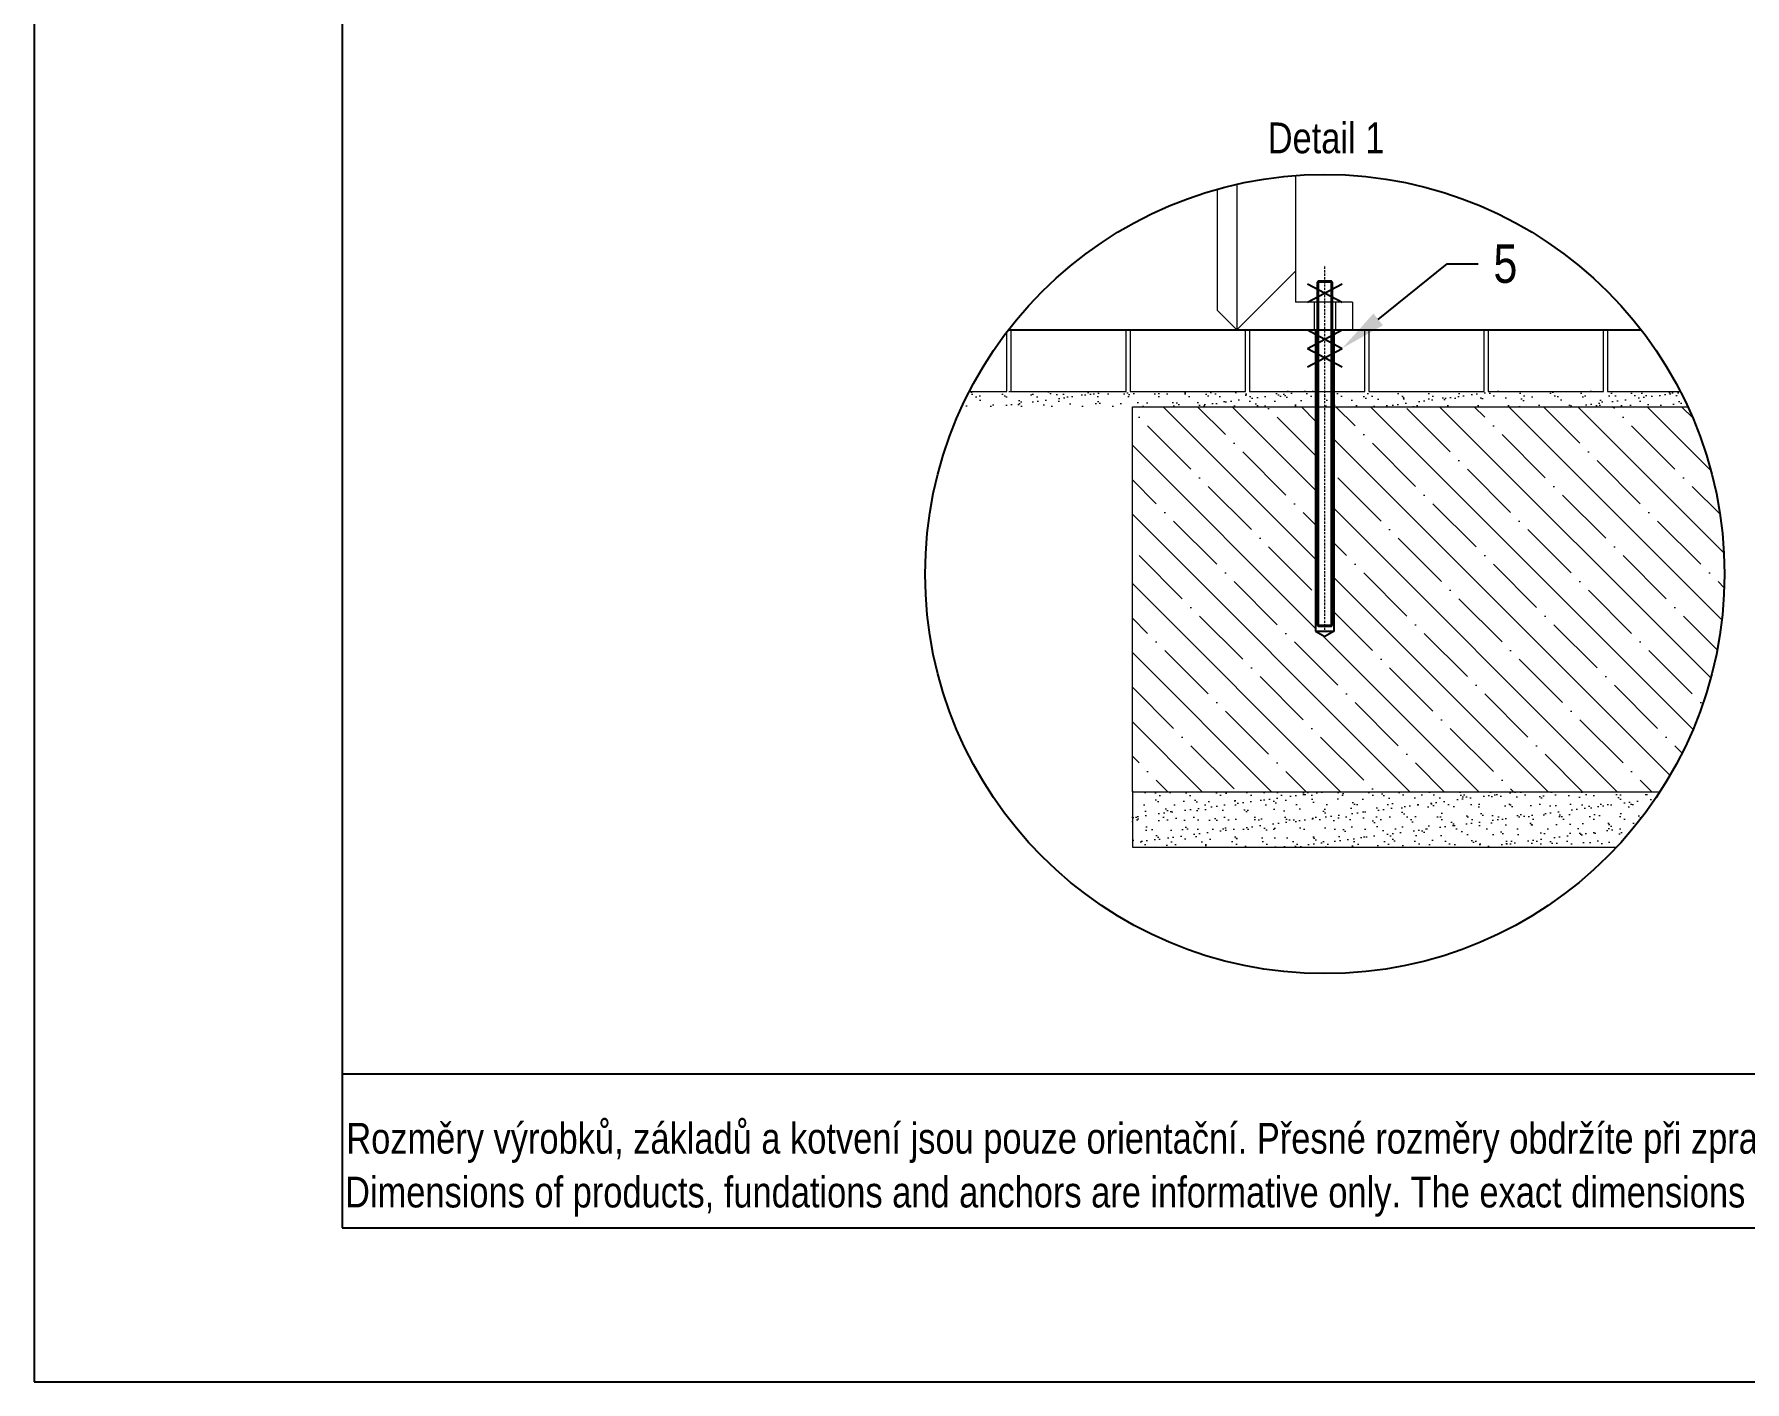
# Model space of a CAD drawing. Header units: millimetres. Extents: x 9253 to 16944, y -1847 to 2353.
# Drawn here: x 11004 to 13226, y -1847 to -96 of the extents above; entities that cross this region are included whole.
import ezdxf
from ezdxf import colors
from ezdxf.entities.mleader import LeaderData, LeaderLine
from ezdxf.lldxf.tags import DXFTag
from ezdxf.math import Vec2, Vec3

# ---------------------------------------------------------------- set-up
doc = ezdxf.new("R2010")
doc.units = ezdxf.units.MM
doc.header["$LTSCALE"] = 0.3
doc.linetypes.add('DashDot', pattern=[15, 9, -3, 0, -3])
doc.layers.add('Nekreslit', color=6, linetype='Continuous', plot=False)
doc.layers.add('POSTAVY ATD', color=8, linetype='Continuous')
doc.layers.add('SRAFY', color=251, linetype='Continuous', lineweight=13)
doc.styles.add('SEACAD_Arial', font='arial.ttf', dxfattribs={"width": 0.8})
tags = doc.linetypes.add('HIDDEN2', pattern=[4.7625, 3.175, -1.5875]).pattern_tags.tags
tags[6:7] = [DXFTag(74, 4), DXFTag(75, 0), DXFTag(340, '0'), DXFTag(46, 0.0), DXFTag(50, 0.0), DXFTag(44, 0.0), DXFTag(45, 0.0)]
tags[4:5] = [DXFTag(74, 4), DXFTag(75, 0), DXFTag(340, '0'), DXFTag(46, 0.0), DXFTag(50, 0.0), DXFTag(44, 0.0), DXFTag(45, 0.0)]

msp = doc.modelspace()

# ---------------------------------------------------------------- hatches: boundary and pattern name
at = {"layer": 'SRAFY'}
h = msp.add_hatch(dxfattribs=at)
h.set_pattern_fill('AR-SAND', color=256, scale=0.5)
h.set_pattern_definition([(37.5, (5614.765, -5794.749), (-0.800016, 24.47066), [0, -19.304, 0, -21.59, 0, -20.6375]), (7.5, (5614.765, -5794.75), (22.47616, 35.84126), [0, -10.414, 0, -17.399, 0, -6.6675]), (327.5, (5599.144, -5794.75), (39.54962, 0.07186), [0, -6.35, 0, -22.86, 0, -29.845]), (317.5, (5599.144, -5794.75), (38.17782, 11.14647), [0, -3.175, 0, -14.986, 0, -17.145])])
edge = h.paths.add_edge_path()
edge.add_arc((12680.7, -797.7), 519.1, 24.7409, 27.2395)
edge.add_line((13142.3, -560.1), (12300.7, -560.1))
edge.add_line((12300.7, -560.1), (12300.7, -580.3))
edge.add_line((12300.7, -580.3), (12430.7, -580.4))
edge.add_line((12430.7, -580.4), (13152.2, -580.4))
edge = h.paths.add_edge_path()
edge.add_arc((12680.7, -797.7), 519.1, 152.7605, 155.2218)
edge.add_line((12209.4, -580.1), (12300.7, -580.3))
edge.add_line((12300.7, -580.3), (12300.7, -560.1))
edge.add_line((12300.7, -560.1), (12219.2, -560.1))
h = msp.add_hatch(dxfattribs=at)
h.set_pattern_fill('ANSI35', color=256, scale=10, angle=90)
h.set_pattern_definition([(135, (731.314, -5095.475), (-44.90128, -44.90128), []), (135, (731.314, -5050.574), (-44.90128, -44.90128), [79.375, -15.875, 0, -15.875])])
edge = h.paths.add_edge_path()
edge.add_arc((12680.7, -797.7), 519.1, 326.9978, 384.7409)
edge.add_line((13152.2, -580.4), (12692.7, -580.4))
edge.add_line((12692.7, -580.4), (12692.7, -871.8))
edge.add_line((12692.7, -871.8), (12680.7, -878.7))
edge.add_line((12680.7, -878.7), (12668.7, -871.8))
edge.add_line((12668.7, -871.8), (12668.7, -580.4))
edge.add_line((12668.7, -580.4), (12430.7, -580.4))
edge.add_line((12430.7, -580.4), (12430.7, -1080.4))
edge.add_line((12430.7, -1080.4), (13116.1, -1080.4))
h = msp.add_hatch(dxfattribs=at)
h.set_pattern_fill('AR-SAND', color=256, scale=0.5)
h.set_pattern_definition([(37.5, (6931.29, -6342.376), (-0.800016, 24.47066), [0, -19.304, 0, -21.59, 0, -20.6375]), (7.5, (6931.29, -6342.376), (22.47616, 35.84126), [0, -10.414, 0, -17.399, 0, -6.6675]), (327.5, (6915.668, -6342.376), (39.54962, 0.07186), [0, -6.35, 0, -22.86, 0, -29.845]), (317.5, (6915.668, -6342.376), (38.17782, 11.14647), [0, -3.175, 0, -14.986, 0, -17.145])])
edge = h.paths.add_edge_path()
edge.add_arc((12680.7, -797.7), 519.1, 316.9192, 326.9983)
edge.add_line((13116.1, -1080.4), (12430.7, -1080.4))
edge.add_line((12430.7, -1080.4), (12430.7, -1152.3))
edge.add_line((12430.7, -1152.3), (13059.9, -1152.3))

# ---------------------------------------------------------------- linework, layer by layer
at = {"lineweight": 15}
for p, q in [((12642.5, -280), (12642.5, -404.1)), ((12540.7, -297.8), (12540.7, -455)), ((12566.2, -291.4), (12566.2, -480.5)), ((12566.2, -480.5), (12642.5, -404.1)), ((12642.5, -404.1), (12642.5, -444.5)), ((12672.3, -416.8), (12672.3, -865.8)), ((12689.1, -865.8), (12689.1, -416.8)), ((12566.2, -480.5), (12540.7, -455)), ((12716.7, -444.5), (12642.5, -444.5)), ((12666.7, -444.5), (12666.7, -480.5)), ((12694.7, -444.5), (12694.7, -480.5)), ((12716.7, -444.5), (12716.7, -480.5)), ((12716.7, -480.5), (12566.2, -480.5))]:
    msp.add_line(p, q, dxfattribs=at)
at = {"linetype": 'DashDot', "lineweight": 9}
msp.add_line((12680.7, -870.3), (12680.7, -396.9), dxfattribs=at)
for p, q in [((12658.2, -420.5), (12703.2, -444.5)), ((12658.2, -444.5), (12703.2, -420.5)), ((12670.7, -418.4), (12670.7, -864.2)), ((12672.3, -416.8), (12689.1, -416.8)), ((12690.7, -864.2), (12690.7, -418.4)), ((12269.8, -480.5), (13091.7, -480.5)), ((12658.2, -480.5), (12703.2, -504.5)), ((12658.2, -504.5), (12703.2, -480.5)), ((12666.7, -480.5), (12694.7, -480.5)), ((12658.2, -504.5), (12703.2, -528.5)), ((12658.2, -528.5), (12703.2, -504.5)), ((12668.7, -871.8), (12680.7, -878.7)), ((12692.7, -871.8), (12680.7, -878.7))]:
    msp.add_line(p, q)
at = {"linetype": 'HIDDEN2'}
for p, q in [((12672.3, -416.8), (12670.7, -418.4)), ((12690.7, -418.4), (12670.7, -418.4)), ((12690.7, -418.4), (12689.1, -416.8)), ((12668.7, -480.5), (12668.7, -680.8)), ((12670.7, -480.5), (12670.7, -480.5)), ((12690.7, -480.5), (12690.7, -480.5)), ((12692.7, -680.8), (12692.7, -480.5)), ((12668.7, -680.8), (12668.7, -871.8)), ((12692.7, -871.8), (12692.7, -680.8)), ((12670.7, -864.2), (12690.7, -864.2)), ((12670.7, -864.2), (12672.3, -865.8)), ((12680.7, -865.8), (12672.3, -865.8)), ((12689.1, -865.8), (12680.7, -865.8)), ((12689.1, -865.8), (12690.7, -864.2)), ((12668.7, -871.8), (12692.7, -871.8))]:
    msp.add_line(p, q, dxfattribs=at)
at = {"linetype": 'Continuous'}
msp.add_circle((12680.7, -797.7), 519.1, dxfattribs=at)
at = {"layer": 'Nekreslit'}
msp.add_line((11404.4, -1447), (15444.4, -1447), dxfattribs=at)
at = {"layer": 'Nekreslit', "color": 3}
msp.add_lwpolyline([(11004.4, -1847), (16944.4, -1847), (16944.4, 2353), (11004.4, 2353)], close=True, dxfattribs=at)
at = {"layer": 'Nekreslit'}
msp.add_lwpolyline([(11404.4, -1647), (15444.4, -1647), (15444.4, 1953), (11404.4, 1953)], close=True, dxfattribs=at)
at = {"layer": 'POSTAVY ATD', "lineweight": 5}
for p, q in [((12267.7, -560.5), (12267.7, -483.2)), ((12422.7, -480.5), (12272.7, -480.5)), ((12272.7, -480.5), (12272.7, -560.5)), ((12422.7, -560.5), (12422.7, -480.5)), ((12577.7, -480.5), (12427.7, -480.5)), ((12427.7, -480.5), (12427.7, -560.5)), ((12577.7, -560.5), (12577.7, -480.5)), ((12582.7, -480.5), (12582.7, -560.5)), ((12582.7, -480.5), (12732.7, -480.5)), ((12732.7, -560.5), (12732.7, -480.5)), ((12737.7, -480.5), (12737.7, -560.5)), ((12737.7, -480.5), (12887.7, -480.5)), ((12887.7, -560.5), (12887.7, -480.5)), ((12892.7, -480.5), (12892.7, -560.5)), ((12892.7, -480.5), (13042.7, -480.5)), ((13042.7, -560.5), (13042.7, -480.5)), ((13047.7, -480.5), (13047.7, -560.5)), ((13047.7, -480.5), (13091.7, -480.5)), ((12219, -560.5), (12267.7, -560.5)), ((12272.7, -560.5), (12422.7, -560.5)), ((12427.7, -560.5), (12577.7, -560.5)), ((12582.7, -560.5), (12732.7, -560.5)), ((12737.7, -560.5), (12887.7, -560.5)), ((12892.7, -560.5), (13042.7, -560.5)), ((13047.7, -560.5), (13142.5, -560.5)), ((12430.7, -1080.4), (12430.7, -580.4)), ((12430.7, -580.4), (13152.2, -580.4)), ((12430.7, -680.8), (12430.7, -580.9)), ((12430.7, -1080.4), (13116.1, -1080.4)), ((12430.7, -1080.4), (12430.7, -1152.3)), ((12430.7, -1152.3), (13059.9, -1152.3))]:
    msp.add_line(p, q, dxfattribs=at)

# ---------------------------------------------------------------- texts
at = {"style": 'SEACAD_Arial', "width": 0.8}
for s, p in [('Rozměry výrobků, základů a kotvení jsou pouze orientační. Přesné rozměry obdržíte při zpracování nabídky naším obchodním oddělením.', (11409.8, -1550.6)), ('Dimensions of products, fundations and anchors are informative only. The exact dimensions you get with our offer.', (11408.2, -1620.5))]:
    msp.add_text(s, height=39.9982, dxfattribs=at).set_placement(p)
at = {"insert": (12606.5, -211.1), "char_height": 40, "attachment_point": 1, "style": 'SEACAD_Arial'}
msp.add_mtext_dynamic_manual_height_columns('Detail 1', width=226.121, gutter_width=200, heights=[0], dxfattribs=at)

# ---------------------------------------------------------------- leaders
ml = msp.add_multileader_mtext('Standard')
ml.set_content('5', color=256, style='SEACAD_Arial')
ml.set_leader_properties()
ml.build(insert=Vec2(0, 0))
ml.multileader.update_dxf_attribs({"dogleg_length": 2, "arrow_head_size": 60, "scale": 20})
ctx = ml.context
ctx.base_point, ctx.scale, ctx.char_height, ctx.arrow_head_size, ctx.landing_gap_size, ctx.plane_origin = Vec3(12879.7, -394.8), 20, 50, 60, 20, Vec3(12565.4, -589.6)
notes = []
notes.append((ctx, [(0, (1, 1, 0), (12839.7, -394.8), (1, 0), 40, [(0, [(12703.2, -504.5)], 0, [])])]))
ctx.mtext.insert, ctx.mtext.flow_direction = Vec3(12899.7, -369.4), 5
for ctx, leaders in notes:
    for number, flags, end, landing, length, lines in leaders:
        leader = LeaderData()
        leader.index, (leader.has_last_leader_line, leader.has_dogleg_vector, leader.attachment_direction) = number, flags
        leader.last_leader_point, leader.dogleg_vector, leader.dogleg_length = Vec3(end), Vec3(landing), length
        for number, points, colour, breaks in lines:
            line = LeaderLine()
            line.index, line.vertices, line.color, line.breaks = number, Vec3.list(points), colors.encode_raw_color(colour), breaks
            leader.lines.append(line)
        ctx.leaders.append(leader)

doc.saveas('drawing.dxf')
